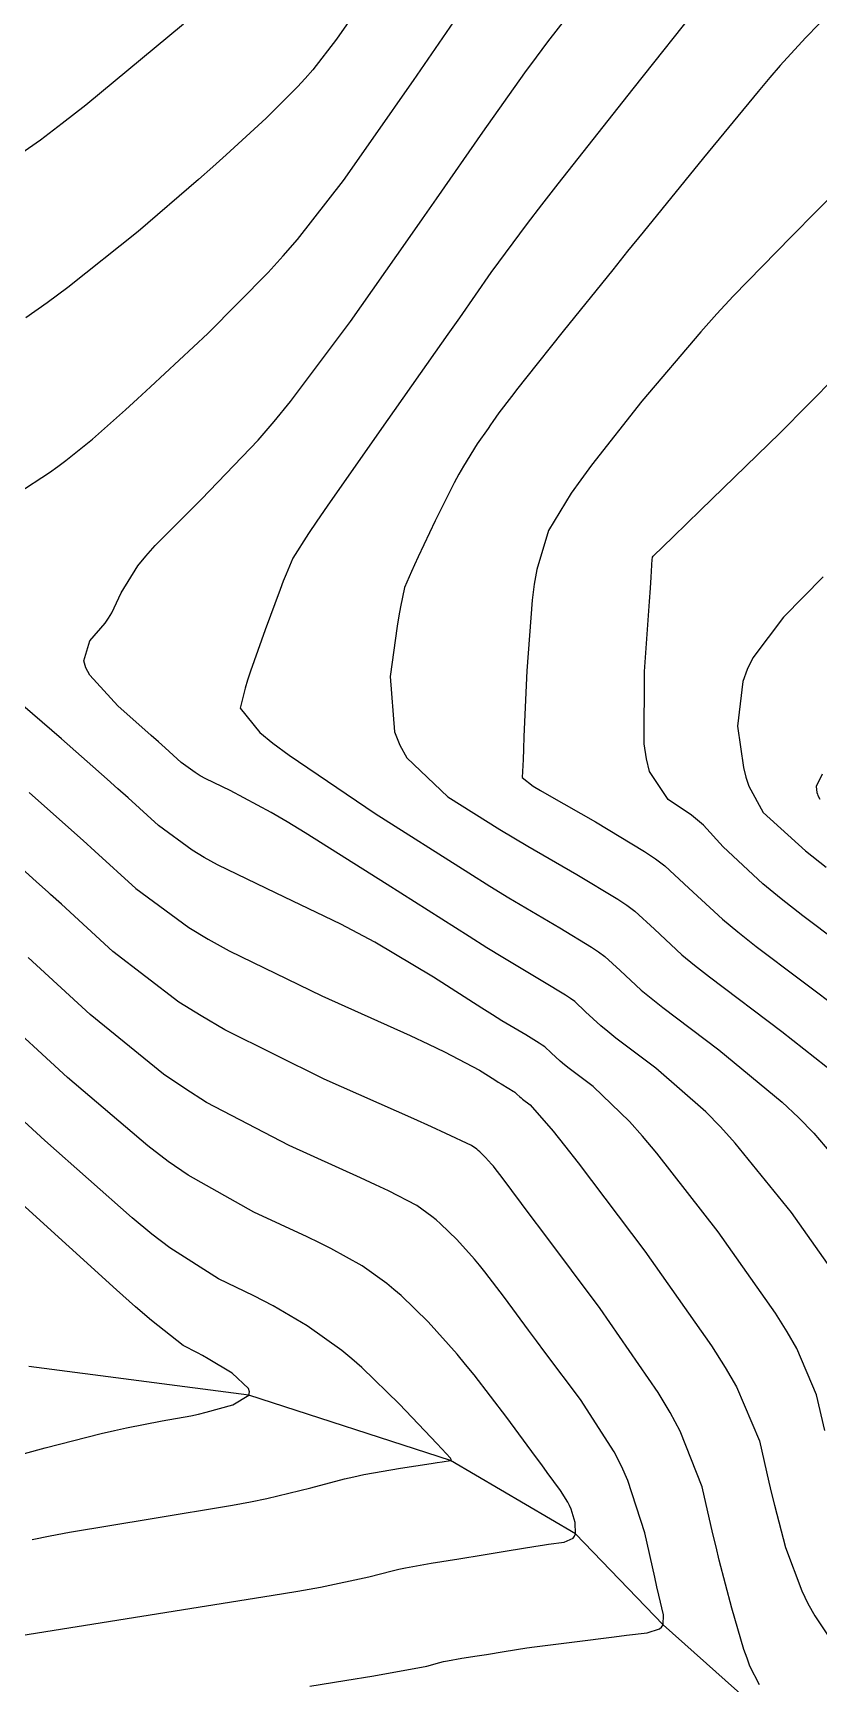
# Model space of a CAD drawing. Header units: metres. Extents: x 837117 to 838477, y 1189012 to 1191015.
# Drawn here: x 837885.97 to 837909.54, y 1189622.91 to 1189672.41 of the extents above; entities that cross this region are included whole.
import ezdxf

# ---------------------------------------------------------------- set-up
doc = ezdxf.new("R2010")
doc.units = ezdxf.units.M
doc.header["$LTSCALE"] = 0.3
doc.layers.add('COTAS 10', color=1, linetype='Continuous')
doc.layers.add('COTAS INT', color=252, linetype='Continuous')
doc.layers.add('DRENAJE', color=5, linetype='Continuous', lineweight=25)

msp = doc.modelspace()

# ---------------------------------------------------------------- linework, layer by layer
at = {"layer": 'COTAS 10'}
for points, elevation in [([(837906.086, 1189673.421), (837903.96, 1189670.728), (837901.709, 1189667.884), (837901.218, 1189667.253), (837900.785, 1189666.69), (837899.7, 1189665.221), (837898.756, 1189663.865), (837898.411, 1189663.372), (837898.029, 1189662.829), (837896.352, 1189660.443), (837894.79, 1189658.211), (837894.482, 1189657.763), (837894.227, 1189657.39), (837893.757, 1189656.658), (837893.557, 1189656.177), (837893.473, 1189655.961), (837893.377, 1189655.709), (837892.926, 1189654.503), (837892.489, 1189653.266), (837892.402, 1189652.996), (837892.328, 1189652.756), (837892.183, 1189652.151), (837892.772, 1189651.423), (837893.161, 1189651.107), (837893.649, 1189650.74), (837896.227, 1189648.997), (837899.035, 1189647.212), (837899.667, 1189646.817), (837900.236, 1189646.467), (837901.766, 1189645.56), (837902.724, 1189644.985), (837902.932, 1189644.843), (837903.116, 1189644.709), (837903.576, 1189644.285), (837904.213, 1189643.691), (837904.508, 1189643.45), (837904.856, 1189643.175), (837906.541, 1189641.903), (837908.443, 1189640.337), (837908.927, 1189639.877), (837909.392, 1189639.406), (837910.916, 1189637.607)], 1770), ([(837909.643, 1189650.171), (837909.458, 1189649.806), (837909.483, 1189649.621), (837909.495, 1189649.578), (837909.508, 1189649.538), (837909.572, 1189649.42)], 1780), ([(837894.273, 1189622.818), (837895.324, 1189622.987), (837896.191, 1189623.129), (837897.777, 1189623.42), (837898.168, 1189623.525), (837898.28, 1189623.551), (837898.395, 1189623.575), (837898.826, 1189623.652), (837899.292, 1189623.724), (837899.428, 1189623.746), (837899.569, 1189623.769), (837900.104, 1189623.858), (837900.779, 1189623.961), (837901.007, 1189623.993), (837901.254, 1189624.027), (837902.292, 1189624.159), (837903.316, 1189624.285), (837903.553, 1189624.314), (837903.77, 1189624.341), (837904.387, 1189624.416), (837904.758, 1189624.535), (837904.821, 1189624.588), (837904.866, 1189624.651), (837904.883, 1189624.953), (837904.737, 1189625.55), (837904.68, 1189625.799), (837904.615, 1189626.084), (837904.32, 1189627.416), (837903.814, 1189628.983), (837903.617, 1189629.417), (837903.395, 1189629.85), (837902.386, 1189631.415), (837901.324, 1189632.836), (837901.068, 1189633.178), (837900.83, 1189633.499), (837900.107, 1189634.475), (837899.515, 1189635.247), (837899.358, 1189635.44), (837899.205, 1189635.624), (837898.68, 1189636.21), (837898.189, 1189636.688), (837898.058, 1189636.802), (837897.929, 1189636.909), (837897.479, 1189637.231), (837896.625, 1189637.673), (837896.241, 1189637.855), (837895.794, 1189638.063), (837893.645, 1189639.031), (837891.17, 1189640.326), (837890.516, 1189640.74), (837889.876, 1189641.178), (837887.681, 1189642.962), (837885.819, 1189644.672)], 1760)]:
    msp.add_lwpolyline(points, dxfattribs=dict(at, elevation=elevation))
at = {"layer": 'COTAS INT'}
for points, elevation in [([(837910.157, 1189634.982), (837908.717, 1189637.027), (837907.033, 1189639.107), (837906.588, 1189639.595), (837906.152, 1189640.045), (837904.654, 1189641.354), (837903.454, 1189642.259), (837903.207, 1189642.454), (837902.997, 1189642.626), (837902.544, 1189643.048), (837902.217, 1189643.35), (837902.086, 1189643.446), (837901.938, 1189643.547), (837901.256, 1189643.955), (837900.057, 1189644.672), (837899.583, 1189644.966), (837899.046, 1189645.302), (837896.593, 1189646.865), (837894.133, 1189648.414), (837893.592, 1189648.741), (837893.112, 1189649.024), (837891.883, 1189649.68), (837891.151, 1189650.035), (837890.983, 1189650.128), (837890.832, 1189650.219), (837890.412, 1189650.528), (837889.926, 1189650.966), (837889.733, 1189651.139), (837889.514, 1189651.333), (837888.511, 1189652.22), (837887.671, 1189653.147), (837887.555, 1189653.367), (837887.489, 1189653.571), (837887.672, 1189654.177), (837888.126, 1189654.702), (837888.232, 1189654.856), (837888.329, 1189655.014), (837888.608, 1189655.614), (837889.112, 1189656.423), (837889.352, 1189656.713), (837889.635, 1189657.032), (837891.02, 1189658.42), (837892.719, 1189660.195), (837893.201, 1189660.757), (837893.687, 1189661.35), (837895.486, 1189663.748), (837897.209, 1189666.201), (837897.648, 1189666.828), (837898.07, 1189667.433), (837899.459, 1189669.432), (837900.722, 1189671.214), (837901.066, 1189671.683), (837901.407, 1189672.14), (837902.616, 1189673.702)], 1768), ([(837885.507, 1189658.602), (837886.46, 1189659.227), (837886.707, 1189659.402), (837886.947, 1189659.578), (837887.753, 1189660.22), (837888.745, 1189661.101), (837889.102, 1189661.428), (837889.495, 1189661.79), (837891.211, 1189663.397), (837893.02, 1189665.219), (837893.471, 1189665.718), (837893.901, 1189666.214), (837895.276, 1189667.983), (837896.586, 1189669.852), (837896.975, 1189670.41), (837897.377, 1189670.987), (837898.923, 1189673.217)], 1766), ([(837895.742, 1189673.184), (837895.065, 1189672.218), (837894.355, 1189671.304), (837894.133, 1189671.047), (837893.899, 1189670.79), (837892.964, 1189669.848), (837891.762, 1189668.748), (837891.36, 1189668.391), (837890.928, 1189668.011), (837889.118, 1189666.451), (837887.01, 1189664.768), (837886.389, 1189664.312), (837885.752, 1189663.859)], 1764), ([(837884.215, 1189667.828), (837886.186, 1189669.198), (837886.842, 1189669.698), (837887.546, 1189670.251), (837890.484, 1189672.681)], 1762), ([(837909.551, 1189672.678), (837909.142, 1189672.263), (837908.383, 1189671.431), (837908.073, 1189671.069), (837907.719, 1189670.651), (837906.082, 1189668.666), (837904.268, 1189666.435), (837903.803, 1189665.861), (837903.355, 1189665.306), (837901.873, 1189663.461), (837900.74, 1189662.039), (837900.512, 1189661.75), (837900.322, 1189661.507), (837899.942, 1189661.011), (837899.759, 1189660.748), (837899.692, 1189660.653), (837899.619, 1189660.547), (837899.294, 1189660.086), (837898.875, 1189659.412), (837898.743, 1189659.173), (837898.602, 1189658.911), (837898.034, 1189657.777), (837897.518, 1189656.69), (837897.411, 1189656.458), (837897.319, 1189656.257), (837897.114, 1189655.778), (837896.985, 1189655.195), (837896.94, 1189654.928), (837896.891, 1189654.615), (837896.684, 1189653.104), (837896.808, 1189651.448), (837896.968, 1189651.045), (837897.182, 1189650.665), (837898.412, 1189649.491), (837899.968, 1189648.515), (837900.389, 1189648.259), (837900.806, 1189648.01), (837902.275, 1189647.165), (837903.51, 1189646.424), (837903.779, 1189646.241), (837904.016, 1189646.068), (837904.608, 1189645.522), (837905.429, 1189644.757), (837905.81, 1189644.446), (837906.257, 1189644.091), (837908.429, 1189642.452), (837910.734, 1189640.63)], 1772), ([(837910.221, 1189667.818), (837908.719, 1189666.299), (837906.969, 1189664.511), (837906.482, 1189663.983), (837905.995, 1189663.44), (837904.226, 1189661.358), (837902.719, 1189659.44), (837902.395, 1189659), (837902.113, 1189658.599), (837901.432, 1189657.479), (837901.079, 1189656.309), (837901.004, 1189655.877), (837900.937, 1189655.397), (837900.775, 1189653.274), (837900.694, 1189651.305), (837900.678, 1189650.922), (837900.665, 1189650.61), (837900.64, 1189650.07), (837900.973, 1189649.818), (837901.185, 1189649.688), (837901.449, 1189649.53), (837902.835, 1189648.742), (837904.314, 1189647.852), (837904.637, 1189647.632), (837904.923, 1189647.422), (837905.64, 1189646.758), (837906.644, 1189645.822), (837907.111, 1189645.441), (837907.659, 1189645.007), (837910.317, 1189643.001)], 1774), ([(837912.205, 1189643.551), (837909.06, 1189645.924), (837908.412, 1189646.437), (837907.86, 1189646.888), (837906.672, 1189647.995), (837906.078, 1189648.639), (837905.901, 1189648.797), (837905.719, 1189648.947), (837905.015, 1189649.415), (837904.457, 1189650.255), (837904.367, 1189650.638), (837904.304, 1189651.088), (837904.309, 1189653.257), (837904.458, 1189655.354), (837904.486, 1189655.758), (837904.508, 1189656.085), (837904.543, 1189656.628), (837904.545, 1189656.668), (837904.547, 1189656.677), (837904.55, 1189656.686), (837904.568, 1189656.713), (837905.165, 1189657.294), (837905.99, 1189658.095), (837908.37, 1189660.406), (837910.919, 1189662.984)], 1776), ([(837909.672, 1189656.091), (837908.477, 1189654.888), (837907.558, 1189653.665), (837907.39, 1189653.313), (837907.26, 1189652.954), (837907.102, 1189651.61), (837907.274, 1189650.372), (837907.351, 1189650.08), (837907.441, 1189649.811), (837907.871, 1189649.022), (837909.138, 1189647.875), (837909.755, 1189647.38)], 1778), ([(837909.716, 1189630.489), (837909.472, 1189631.551), (837908.879, 1189632.942), (837908.586, 1189633.447), (837908.238, 1189634.004), (837906.518, 1189636.447), (837904.675, 1189638.808), (837904.25, 1189639.313), (837903.861, 1189639.753), (837902.766, 1189640.805), (837902.053, 1189641.342), (837901.906, 1189641.459), (837901.781, 1189641.561), (837901.512, 1189641.812), (837901.318, 1189641.991), (837901.24, 1189642.048), (837901.152, 1189642.108), (837900.747, 1189642.351), (837900.034, 1189642.776), (837899.752, 1189642.951), (837899.433, 1189643.151), (837897.975, 1189644.08), (837896.219, 1189645.131), (837895.712, 1189645.408), (837895.196, 1189645.678), (837893.257, 1189646.604), (837891.501, 1189647.454), (837891.1, 1189647.677), (837890.736, 1189647.895), (837889.729, 1189648.636), (837888.818, 1189649.465), (837888.514, 1189649.737), (837888.188, 1189650.028), (837886.825, 1189651.236), (837885.375, 1189652.487)], 1766), ([(837885.848, 1189649.627), (837887.125, 1189648.492), (837887.473, 1189648.179), (837887.818, 1189647.867), (837889.046, 1189646.745), (837890.64, 1189645.571), (837891.217, 1189645.227), (837891.852, 1189644.874), (837894.632, 1189643.527), (837897.28, 1189642.332), (837897.832, 1189642.074), (837898.305, 1189641.848), (837899.357, 1189641.295), (837899.82, 1189641), (837899.921, 1189640.937), (837900.011, 1189640.881), (837900.237, 1189640.746), (837900.366, 1189640.669), (837900.394, 1189640.65), (837900.418, 1189640.632), (837900.48, 1189640.575), (837900.565, 1189640.495), (837900.605, 1189640.463), (837900.652, 1189640.426), (837900.878, 1189640.255), (837901.571, 1189639.461), (837901.911, 1189639.031), (837902.317, 1189638.51), (837904.318, 1189635.868), (837906.319, 1189633.026), (837906.724, 1189632.378), (837907.065, 1189631.791), (837907.755, 1189630.172), (837908.038, 1189628.938), (837908.121, 1189628.593), (837908.207, 1189628.246), (837908.536, 1189626.98), (837909.024, 1189625.673), (837909.21, 1189625.299), (837909.419, 1189624.921), (837910.359, 1189623.513)], 1764), ([(837907.759, 1189622.857), (837907.473, 1189623.419), (837907.385, 1189623.651), (837907.293, 1189623.917), (837906.928, 1189625.154), (837906.553, 1189626.597), (837906.455, 1189626.993), (837906.36, 1189627.386), (837906.037, 1189628.794), (837905.382, 1189630.463), (837905.077, 1189631.022), (837904.719, 1189631.623), (837902.978, 1189634.14), (837901.256, 1189636.442), (837900.909, 1189636.906), (837900.618, 1189637.295), (837900.037, 1189638.074), (837899.831, 1189638.343), (837899.776, 1189638.411), (837899.723, 1189638.475), (837899.54, 1189638.679), (837899.369, 1189638.846), (837899.323, 1189638.885), (837899.278, 1189638.923), (837899.121, 1189639.035), (837898.351, 1189639.398), (837897.92, 1189639.594), (837897.394, 1189639.83), (837894.704, 1189641.028), (837891.72, 1189642.507), (837891.008, 1189642.921), (837890.345, 1189643.336), (837888.364, 1189644.854), (837886.819, 1189646.27), (837886.493, 1189646.567), (837886.431, 1189646.622), (837886.062, 1189646.956), (837884.871, 1189648.019)], 1762), ([(837885.353, 1189624.298), (837889.235, 1189624.913), (837893.111, 1189625.531), (837893.909, 1189625.666), (837894.587, 1189625.786), (837896.04, 1189626.091), (837896.736, 1189626.279), (837896.937, 1189626.325), (837897.141, 1189626.369), (837897.908, 1189626.505), (837898.738, 1189626.634), (837898.982, 1189626.673), (837899.232, 1189626.713), (837900.186, 1189626.871), (837901.053, 1189627.015), (837901.249, 1189627.046), (837901.425, 1189627.073), (837901.902, 1189627.14), (837902.165, 1189627.257), (837902.208, 1189627.315), (837902.237, 1189627.384), (837902.232, 1189627.727), (837902.109, 1189628.128), (837902.064, 1189628.234), (837902.014, 1189628.337), (837901.793, 1189628.689), (837901.391, 1189629.23), (837901.228, 1189629.451), (837901.041, 1189629.704), (837900.176, 1189630.875), (837899.198, 1189632.151), (837898.94, 1189632.469), (837898.687, 1189632.772), (837897.82, 1189633.742), (837897.009, 1189634.53), (837896.793, 1189634.719), (837896.579, 1189634.895), (837895.836, 1189635.427), (837894.899, 1189635.947), (837894.563, 1189636.116), (837894.194, 1189636.295), (837892.586, 1189637.033), (837890.619, 1189638.145), (837890.024, 1189638.559), (837889.408, 1189639.02), (837886.998, 1189641.071), (837884.82, 1189643.075)], 1758), ([(837885.94, 1189627.219), (837886.479, 1189627.324), (837887.063, 1189627.432), (837889.538, 1189627.843), (837891.95, 1189628.243), (837892.493, 1189628.345), (837892.983, 1189628.443), (837894.303, 1189628.763), (837895.305, 1189629.033), (837895.594, 1189629.099), (837895.888, 1189629.162), (837896.991, 1189629.358), (837897.912, 1189629.497), (837898.091, 1189629.524), (837898.237, 1189629.546), (837898.489, 1189629.585), (837898.512, 1189629.6), (837898.513, 1189629.607), (837898.512, 1189629.616), (837898.489, 1189629.658), (837898.232, 1189629.936), (837898.083, 1189630.094), (837897.9, 1189630.287), (837896.96, 1189631.273), (837895.83, 1189632.372), (837895.528, 1189632.636), (837895.23, 1189632.882), (837894.194, 1189633.623), (837893.172, 1189634.221), (837892.884, 1189634.376), (837892.594, 1189634.527), (837891.527, 1189635.036), (837890.069, 1189635.964), (837889.533, 1189636.378), (837888.939, 1189636.862), (837886.316, 1189639.18), (837883.82, 1189641.478)], 1756), ([(837884.573, 1189629.488), (837886.331, 1189629.962), (837888.012, 1189630.391), (837888.408, 1189630.484), (837888.773, 1189630.566), (837889.841, 1189630.772), (837890.696, 1189630.927), (837890.927, 1189630.978), (837891.156, 1189631.031), (837891.962, 1189631.251), (837892.439, 1189631.543), (837892.461, 1189631.642), (837892.434, 1189631.749), (837891.937, 1189632.202), (837891.219, 1189632.637), (837891.052, 1189632.733), (837890.9, 1189632.818), (837890.467, 1189633.039), (837889.518, 1189633.782), (837889.041, 1189634.198), (837888.47, 1189634.704), (837885.633, 1189637.288)], 1754)]:
    msp.add_lwpolyline(points, dxfattribs=dict(at, elevation=elevation))
at = {"layer": 'DRENAJE'}
for p, q in [((837892.439, 1189631.543), (837885.845, 1189632.41)), ((837898.489, 1189629.585), (837892.439, 1189631.543)), ((837902.237, 1189627.384), (837898.489, 1189629.585)), ((837904.866, 1189624.651), (837902.237, 1189627.384)), ((837908.054, 1189621.822), (837904.866, 1189624.651))]:
    msp.add_line(p, q, dxfattribs=at)

doc.saveas('drawing.dxf')
